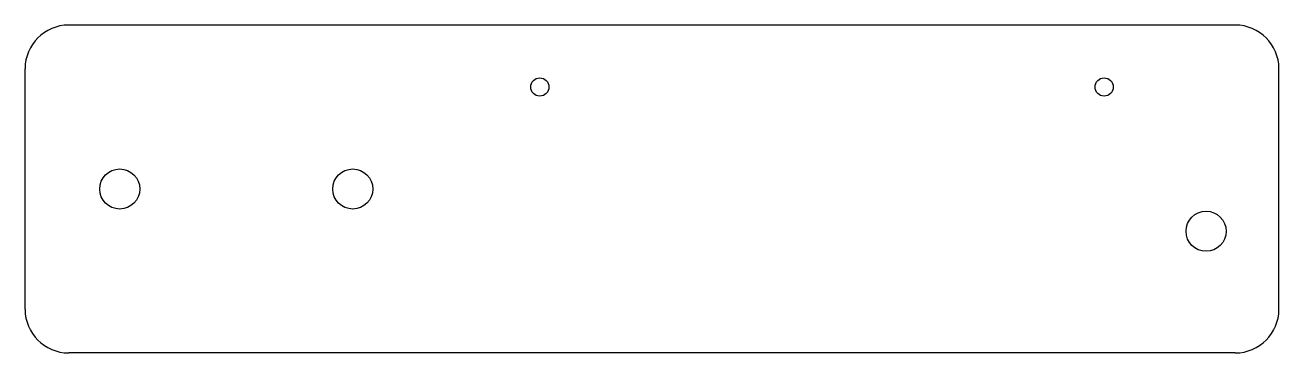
# Model space of a CAD drawing. Header units: millimetres. Extents: x -106 to 66, y -22 to 22.
import ezdxf

# ---------------------------------------------------------------- set-up
doc = ezdxf.new("R2010")
doc.units = ezdxf.units.MM

msp = doc.modelspace()

# ---------------------------------------------------------------- linework, layer by layer
for p, q in [((60, 22.5), (-100.19, 22.5)), ((-106.19, -16.5), (-106.19, 16.5)), ((66, -16.5), (66, 16.5)), ((60, -22.5), (-100.19, -22.5))]:
    msp.add_line(p, q)
for centre, radius in [((-35.5, 14), 1.25), ((42, 14), 1.25), ((-93.19, 0), 2.75), ((-61.19, 0), 2.75), ((56, -5.8), 2.75)]:
    msp.add_circle(centre, radius)
for centre, start, end in [((-100.19, 16.5), 90, 180), ((60, 16.5), 0, 90), ((-100.19, -16.5), 180, 270), ((60, -16.5), -90, 0)]:
    msp.add_arc(centre, 6, start, end)

doc.saveas('drawing.dxf')
